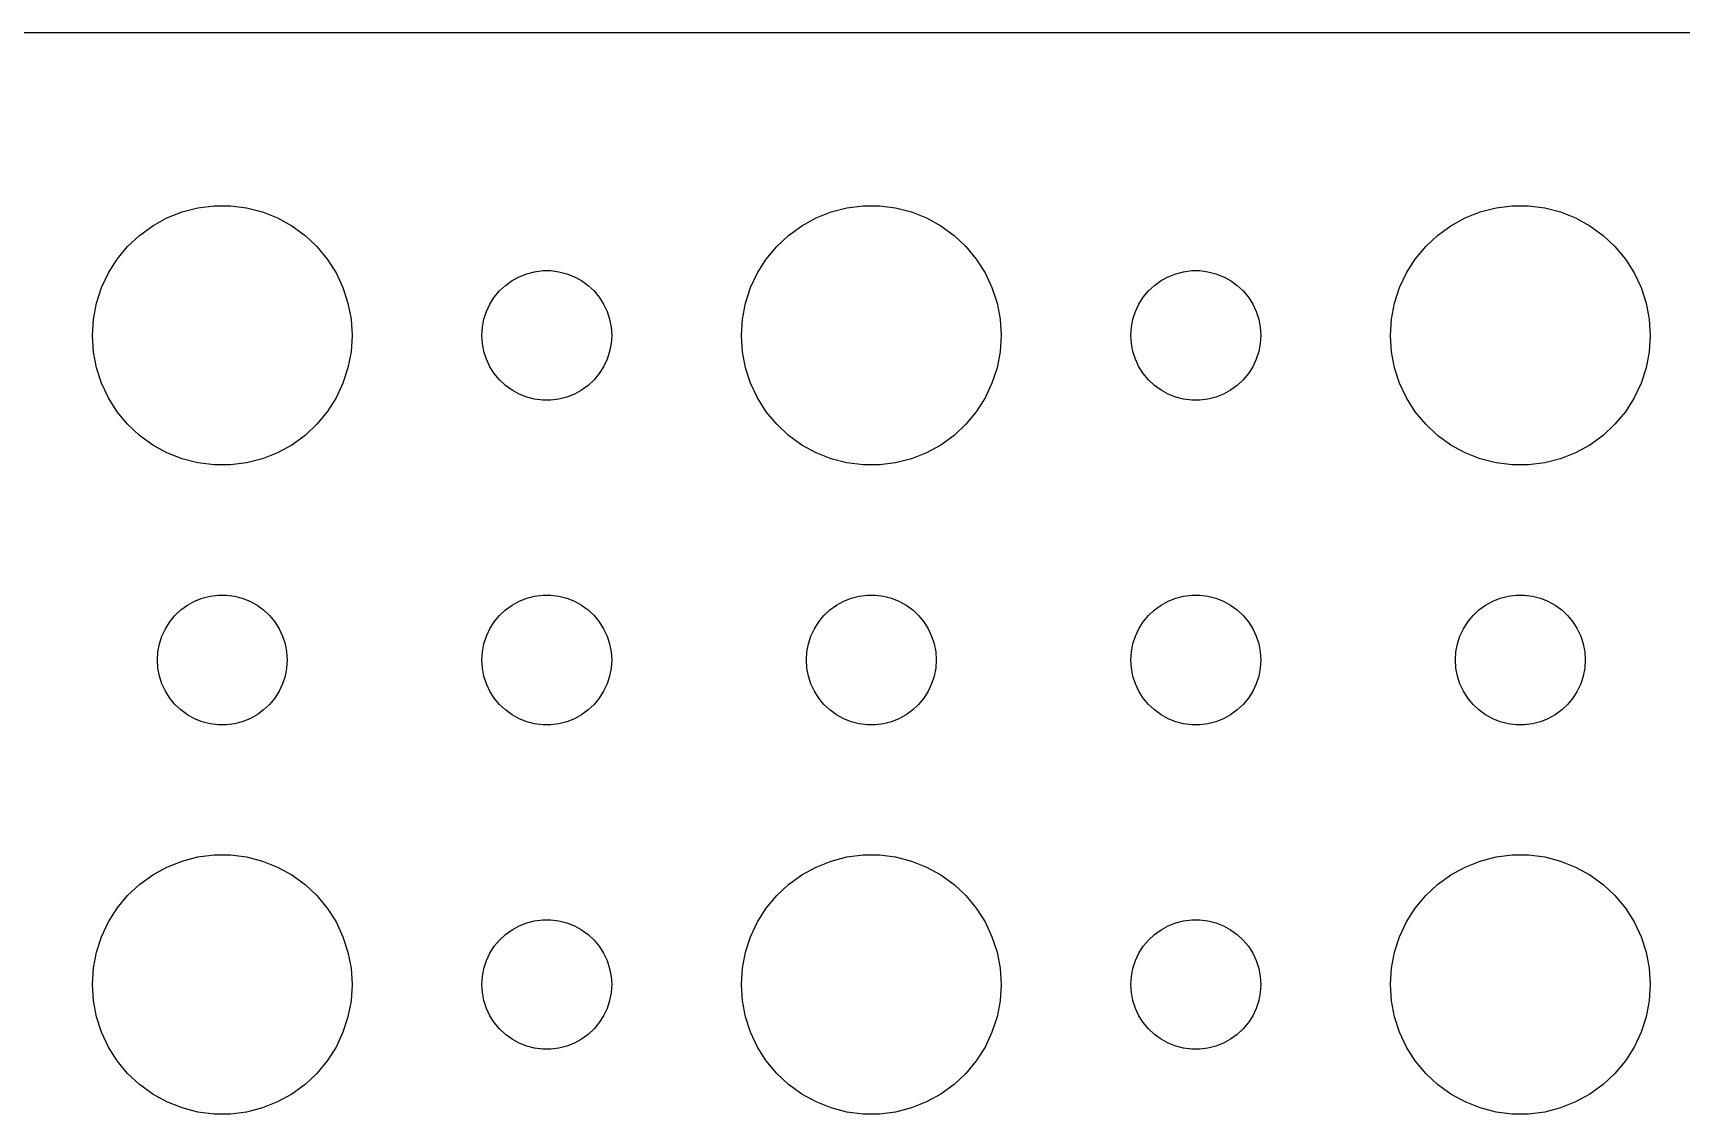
# Model space of a CAD drawing. Header units: metres. Extents: x -134 to 134, y 176 to 394.
# Drawn here: x 63.12 to 101.21, y 369.01 to 393.99 of the extents above; entities that cross this region are included whole.
import ezdxf

# ---------------------------------------------------------------- set-up
doc = ezdxf.new("R2010")
doc.units = ezdxf.units.M

msp = doc.modelspace()

# ---------------------------------------------------------------- linework, layer by layer
for p, q in [((129.814, 393.99), (-129.814, 393.99)), ((65.8925, 389.533), (66.2227, 389.714)), ((66.2227, 389.714), (66.573, 389.853)), ((66.573, 389.853), (66.9379, 389.947)), ((66.9379, 389.947), (67.3116, 389.994)), ((67.3116, 389.994), (67.6884, 389.994)), ((67.6884, 389.994), (68.0621, 389.947)), ((68.0621, 389.947), (68.427, 389.853)), ((68.427, 389.853), (68.7773, 389.714)), ((68.7773, 389.714), (69.1075, 389.533)), ((80.8925, 389.533), (81.2227, 389.714)), ((81.2227, 389.714), (81.573, 389.853)), ((81.573, 389.853), (81.9379, 389.947)), ((81.9379, 389.947), (82.3116, 389.994)), ((82.3116, 389.994), (82.6884, 389.994)), ((82.6884, 389.994), (83.0621, 389.947)), ((83.0621, 389.947), (83.427, 389.853)), ((83.427, 389.853), (83.7773, 389.714)), ((83.7773, 389.714), (84.1075, 389.533)), ((95.8925, 389.533), (96.2227, 389.714)), ((96.2227, 389.714), (96.573, 389.853)), ((96.573, 389.853), (96.9379, 389.947)), ((96.9379, 389.947), (97.3116, 389.994)), ((97.3116, 389.994), (97.6884, 389.994)), ((97.6884, 389.994), (98.0621, 389.947)), ((98.0621, 389.947), (98.427, 389.853)), ((98.427, 389.853), (98.7773, 389.714)), ((98.7773, 389.714), (99.1075, 389.533)), ((65.3131, 389.054), (65.5877, 389.312)), ((65.5877, 389.312), (65.8925, 389.533)), ((69.1075, 389.533), (69.4123, 389.312)), ((69.4123, 389.312), (69.6869, 389.054)), ((80.3131, 389.054), (80.5877, 389.312)), ((80.5877, 389.312), (80.8925, 389.533)), ((84.1075, 389.533), (84.4123, 389.312)), ((84.4123, 389.312), (84.6869, 389.054)), ((95.3131, 389.054), (95.5877, 389.312)), ((95.5877, 389.312), (95.8925, 389.533)), ((99.1075, 389.533), (99.4123, 389.312)), ((99.4123, 389.312), (99.6869, 389.054)), ((65.073, 388.763), (65.3131, 389.054)), ((69.6869, 389.054), (69.927, 388.763)), ((80.073, 388.763), (80.3131, 389.054)), ((84.6869, 389.054), (84.927, 388.763)), ((95.073, 388.763), (95.3131, 389.054)), ((99.6869, 389.054), (99.927, 388.763)), ((64.8711, 388.445), (65.073, 388.763)), ((69.927, 388.763), (70.1289, 388.445)), ((79.8711, 388.445), (80.073, 388.763)), ((84.927, 388.763), (85.1289, 388.445)), ((94.8711, 388.445), (95.073, 388.763)), ((99.927, 388.763), (100.129, 388.445)), ((64.7107, 388.104), (64.8711, 388.445)), ((70.1289, 388.445), (70.2893, 388.104)), ((73.9065, 388.027), (74.0439, 388.156)), ((74.0439, 388.156), (74.1963, 388.266)), ((74.1963, 388.266), (74.3613, 388.357)), ((74.3613, 388.357), (74.5365, 388.427)), ((74.5365, 388.427), (74.7189, 388.473)), ((74.7189, 388.473), (74.9058, 388.497)), ((74.9058, 388.497), (75.0942, 388.497)), ((75.0942, 388.497), (75.2811, 388.473)), ((75.2811, 388.473), (75.4635, 388.427)), ((75.4635, 388.427), (75.6387, 388.357)), ((75.6387, 388.357), (75.8037, 388.266)), ((75.8037, 388.266), (75.9561, 388.156)), ((75.9561, 388.156), (76.0934, 388.027)), ((79.7107, 388.104), (79.8711, 388.445)), ((85.1289, 388.445), (85.2893, 388.104)), ((88.9065, 388.027), (89.0439, 388.156)), ((89.0439, 388.156), (89.1963, 388.266)), ((89.1963, 388.266), (89.3613, 388.357)), ((89.3613, 388.357), (89.5365, 388.427)), ((89.5365, 388.427), (89.7189, 388.473)), ((89.7189, 388.473), (89.9058, 388.497)), ((89.9058, 388.497), (90.0942, 388.497)), ((90.0942, 388.497), (90.2811, 388.473)), ((90.2811, 388.473), (90.4635, 388.427)), ((90.4635, 388.427), (90.6387, 388.357)), ((90.6387, 388.357), (90.8037, 388.266)), ((90.8037, 388.266), (90.9561, 388.156)), ((90.9561, 388.156), (91.0934, 388.027)), ((94.7107, 388.104), (94.8711, 388.445)), ((100.129, 388.445), (100.289, 388.104)), ((64.5237, 387.376), (64.5943, 387.746)), ((64.5943, 387.746), (64.7107, 388.104)), ((70.2893, 388.104), (70.4057, 387.746)), ((70.4057, 387.746), (70.4763, 387.376)), ((73.6855, 387.723), (73.7865, 387.882)), ((73.7865, 387.882), (73.9065, 388.027)), ((76.0934, 388.027), (76.2135, 387.882)), ((76.2135, 387.882), (76.3145, 387.723)), ((79.5237, 387.376), (79.5943, 387.746)), ((79.5943, 387.746), (79.7107, 388.104)), ((85.2893, 388.104), (85.4057, 387.746)), ((85.4057, 387.746), (85.4763, 387.376)), ((88.6855, 387.723), (88.7865, 387.882)), ((88.7865, 387.882), (88.9065, 388.027)), ((91.0934, 388.027), (91.2135, 387.882)), ((91.2135, 387.882), (91.3145, 387.723)), ((94.5237, 387.376), (94.5943, 387.746)), ((94.5943, 387.746), (94.7107, 388.104)), ((100.289, 388.104), (100.406, 387.746)), ((100.406, 387.746), (100.476, 387.376)), ((64.5, 387), (64.5237, 387.376)), ((70.4763, 387.376), (70.5, 387)), ((73.5118, 387.188), (73.5471, 387.373)), ((73.5471, 387.373), (73.6053, 387.552)), ((73.6053, 387.552), (73.6855, 387.723)), ((76.3145, 387.723), (76.3947, 387.552)), ((76.3947, 387.552), (76.4529, 387.373)), ((76.4529, 387.373), (76.4882, 387.188)), ((79.5, 387), (79.5237, 387.376)), ((85.4763, 387.376), (85.5, 387)), ((88.5118, 387.188), (88.5471, 387.373)), ((88.5471, 387.373), (88.6053, 387.552)), ((88.6053, 387.552), (88.6855, 387.723)), ((91.3145, 387.723), (91.3947, 387.552)), ((91.3947, 387.552), (91.4529, 387.373)), ((91.4529, 387.373), (91.4882, 387.188)), ((94.5, 387), (94.5237, 387.376)), ((100.476, 387.376), (100.5, 387)), ((64.5237, 386.624), (64.5, 387)), ((70.5, 387), (70.4763, 386.624)), ((73.5, 387), (73.5118, 387.188)), ((73.5118, 386.812), (73.5, 387)), ((76.4882, 387.188), (76.5, 387)), ((76.5, 387), (76.4882, 386.812)), ((79.5237, 386.624), (79.5, 387)), ((85.5, 387), (85.4763, 386.624)), ((88.5, 387), (88.5118, 387.188)), ((88.5118, 386.812), (88.5, 387)), ((91.4882, 387.188), (91.5, 387)), ((91.5, 387), (91.4882, 386.812)), ((94.5237, 386.624), (94.5, 387)), ((100.5, 387), (100.476, 386.624)), ((64.5943, 386.254), (64.5237, 386.624)), ((70.4763, 386.624), (70.4057, 386.254)), ((73.5471, 386.627), (73.5118, 386.812)), ((73.6053, 386.448), (73.5471, 386.627)), ((76.4529, 386.627), (76.3947, 386.448)), ((76.4882, 386.812), (76.4529, 386.627)), ((79.5943, 386.254), (79.5237, 386.624)), ((85.4763, 386.624), (85.4057, 386.254)), ((88.5471, 386.627), (88.5118, 386.812)), ((88.6053, 386.448), (88.5471, 386.627)), ((91.4529, 386.627), (91.3947, 386.448)), ((91.4882, 386.812), (91.4529, 386.627)), ((94.5943, 386.254), (94.5237, 386.624)), ((100.476, 386.624), (100.406, 386.254)), ((64.7107, 385.896), (64.5943, 386.254)), ((70.4057, 386.254), (70.2893, 385.896)), ((73.6855, 386.277), (73.6053, 386.448)), ((73.7865, 386.118), (73.6855, 386.277)), ((76.3145, 386.277), (76.2135, 386.118)), ((76.3947, 386.448), (76.3145, 386.277)), ((79.7107, 385.896), (79.5943, 386.254)), ((85.4057, 386.254), (85.2893, 385.896)), ((88.6855, 386.277), (88.6053, 386.448)), ((88.7865, 386.118), (88.6855, 386.277)), ((91.3145, 386.277), (91.2135, 386.118)), ((91.3947, 386.448), (91.3145, 386.277)), ((94.7107, 385.896), (94.5943, 386.254)), ((100.406, 386.254), (100.289, 385.896)), ((64.8711, 385.555), (64.7107, 385.896)), ((70.2893, 385.896), (70.1289, 385.555)), ((73.9065, 385.973), (73.7865, 386.118)), ((74.0439, 385.844), (73.9065, 385.973)), ((74.1963, 385.734), (74.0439, 385.844)), ((75.9561, 385.844), (75.8037, 385.734)), ((76.0934, 385.973), (75.9561, 385.844)), ((76.2135, 386.118), (76.0934, 385.973)), ((79.8711, 385.555), (79.7107, 385.896)), ((85.2893, 385.896), (85.1289, 385.555)), ((88.9065, 385.973), (88.7865, 386.118)), ((89.0439, 385.844), (88.9065, 385.973)), ((89.1963, 385.734), (89.0439, 385.844)), ((90.9561, 385.844), (90.8037, 385.734)), ((91.0934, 385.973), (90.9561, 385.844)), ((91.2135, 386.118), (91.0934, 385.973)), ((94.8711, 385.555), (94.7107, 385.896)), ((100.289, 385.896), (100.129, 385.555)), ((65.073, 385.237), (64.8711, 385.555)), ((70.1289, 385.555), (69.927, 385.237)), ((74.3613, 385.643), (74.1963, 385.734)), ((74.5365, 385.573), (74.3613, 385.643)), ((74.7189, 385.527), (74.5365, 385.573)), ((74.9058, 385.503), (74.7189, 385.527)), ((75.0942, 385.503), (74.9058, 385.503)), ((75.2811, 385.527), (75.0942, 385.503)), ((75.4635, 385.573), (75.2811, 385.527)), ((75.6387, 385.643), (75.4635, 385.573)), ((75.8037, 385.734), (75.6387, 385.643)), ((80.073, 385.237), (79.8711, 385.555)), ((85.1289, 385.555), (84.927, 385.237)), ((89.3613, 385.643), (89.1963, 385.734)), ((89.5365, 385.573), (89.3613, 385.643)), ((89.7189, 385.527), (89.5365, 385.573)), ((89.9058, 385.503), (89.7189, 385.527)), ((90.0942, 385.503), (89.9058, 385.503)), ((90.2811, 385.527), (90.0942, 385.503)), ((90.4635, 385.573), (90.2811, 385.527)), ((90.6387, 385.643), (90.4635, 385.573)), ((90.8037, 385.734), (90.6387, 385.643)), ((95.073, 385.237), (94.8711, 385.555)), ((100.129, 385.555), (99.927, 385.237)), ((65.3131, 384.946), (65.073, 385.237)), ((69.927, 385.237), (69.6869, 384.946)), ((80.3131, 384.946), (80.073, 385.237)), ((84.927, 385.237), (84.6869, 384.946)), ((95.3131, 384.946), (95.073, 385.237)), ((99.927, 385.237), (99.6869, 384.946)), ((65.5877, 384.688), (65.3131, 384.946)), ((69.6869, 384.946), (69.4123, 384.688)), ((80.5877, 384.688), (80.3131, 384.946)), ((84.6869, 384.946), (84.4123, 384.688)), ((95.5877, 384.688), (95.3131, 384.946)), ((99.6869, 384.946), (99.4123, 384.688)), ((65.8925, 384.467), (65.5877, 384.688)), ((66.2227, 384.286), (65.8925, 384.467)), ((69.1075, 384.467), (68.7773, 384.286)), ((69.4123, 384.688), (69.1075, 384.467)), ((80.8925, 384.467), (80.5877, 384.688)), ((81.2227, 384.286), (80.8925, 384.467)), ((84.1075, 384.467), (83.7773, 384.286)), ((84.4123, 384.688), (84.1075, 384.467)), ((95.8925, 384.467), (95.5877, 384.688)), ((96.2227, 384.286), (95.8925, 384.467)), ((99.1075, 384.467), (98.7773, 384.286)), ((99.4123, 384.688), (99.1075, 384.467)), ((66.573, 384.147), (66.2227, 384.286)), ((66.9379, 384.053), (66.573, 384.147)), ((67.3116, 384.006), (66.9379, 384.053)), ((67.6884, 384.006), (67.3116, 384.006)), ((68.0621, 384.053), (67.6884, 384.006)), ((68.427, 384.147), (68.0621, 384.053)), ((68.7773, 384.286), (68.427, 384.147)), ((81.573, 384.147), (81.2227, 384.286)), ((81.9379, 384.053), (81.573, 384.147)), ((82.3116, 384.006), (81.9379, 384.053)), ((82.6884, 384.006), (82.3116, 384.006)), ((83.0621, 384.053), (82.6884, 384.006)), ((83.427, 384.147), (83.0621, 384.053)), ((83.7773, 384.286), (83.427, 384.147)), ((96.573, 384.147), (96.2227, 384.286)), ((96.9379, 384.053), (96.573, 384.147)), ((97.3116, 384.006), (96.9379, 384.053)), ((97.6884, 384.006), (97.3116, 384.006)), ((98.0621, 384.053), (97.6884, 384.006)), ((98.427, 384.147), (98.0621, 384.053)), ((98.7773, 384.286), (98.427, 384.147)), ((66.8613, 380.857), (67.0365, 380.927)), ((67.0365, 380.927), (67.2189, 380.973)), ((67.2189, 380.973), (67.4058, 380.997)), ((67.4058, 380.997), (67.5942, 380.997)), ((67.5942, 380.997), (67.7811, 380.973)), ((67.7811, 380.973), (67.9635, 380.927)), ((67.9635, 380.927), (68.1387, 380.857)), ((74.3613, 380.857), (74.5365, 380.927)), ((74.5365, 380.927), (74.7189, 380.973)), ((74.7189, 380.973), (74.9058, 380.997)), ((74.9058, 380.997), (75.0942, 380.997)), ((75.0942, 380.997), (75.2811, 380.973)), ((75.2811, 380.973), (75.4635, 380.927)), ((75.4635, 380.927), (75.6387, 380.857)), ((81.8613, 380.857), (82.0365, 380.927)), ((82.0365, 380.927), (82.2189, 380.973)), ((82.2189, 380.973), (82.4058, 380.997)), ((82.4058, 380.997), (82.5942, 380.997)), ((82.5942, 380.997), (82.7811, 380.973)), ((82.7811, 380.973), (82.9635, 380.927)), ((82.9635, 380.927), (83.1387, 380.857)), ((89.3613, 380.857), (89.5365, 380.927)), ((89.5365, 380.927), (89.7189, 380.973)), ((89.7189, 380.973), (89.9058, 380.997)), ((89.9058, 380.997), (90.0942, 380.997)), ((90.0942, 380.997), (90.2811, 380.973)), ((90.2811, 380.973), (90.4635, 380.927)), ((90.4635, 380.927), (90.6387, 380.857)), ((96.8613, 380.857), (97.0365, 380.927)), ((97.0365, 380.927), (97.2189, 380.973)), ((97.2189, 380.973), (97.4058, 380.997)), ((97.4058, 380.997), (97.5942, 380.997)), ((97.5942, 380.997), (97.7811, 380.973)), ((97.7811, 380.973), (97.9635, 380.927)), ((97.9635, 380.927), (98.1387, 380.857)), ((66.2865, 380.382), (66.4065, 380.527)), ((66.4065, 380.527), (66.5439, 380.656)), ((66.5439, 380.656), (66.6963, 380.766)), ((66.6963, 380.766), (66.8613, 380.857)), ((68.1387, 380.857), (68.3037, 380.766)), ((68.3037, 380.766), (68.4561, 380.656)), ((68.4561, 380.656), (68.5934, 380.527)), ((68.5934, 380.527), (68.7135, 380.382)), ((73.7865, 380.382), (73.9065, 380.527)), ((73.9065, 380.527), (74.0439, 380.656)), ((74.0439, 380.656), (74.1963, 380.766)), ((74.1963, 380.766), (74.3613, 380.857)), ((75.6387, 380.857), (75.8037, 380.766)), ((75.8037, 380.766), (75.9561, 380.656)), ((75.9561, 380.656), (76.0934, 380.527)), ((76.0934, 380.527), (76.2135, 380.382)), ((81.2865, 380.382), (81.4065, 380.527)), ((81.4065, 380.527), (81.5439, 380.656)), ((81.5439, 380.656), (81.6963, 380.766)), ((81.6963, 380.766), (81.8613, 380.857)), ((83.1387, 380.857), (83.3037, 380.766)), ((83.3037, 380.766), (83.4561, 380.656)), ((83.4561, 380.656), (83.5934, 380.527)), ((83.5934, 380.527), (83.7135, 380.382)), ((88.7865, 380.382), (88.9065, 380.527)), ((88.9065, 380.527), (89.0439, 380.656)), ((89.0439, 380.656), (89.1963, 380.766)), ((89.1963, 380.766), (89.3613, 380.857)), ((90.6387, 380.857), (90.8037, 380.766)), ((90.8037, 380.766), (90.9561, 380.656)), ((90.9561, 380.656), (91.0934, 380.527)), ((91.0934, 380.527), (91.2135, 380.382)), ((96.2865, 380.382), (96.4065, 380.527)), ((96.4065, 380.527), (96.5439, 380.656)), ((96.5439, 380.656), (96.6963, 380.766)), ((96.6963, 380.766), (96.8613, 380.857)), ((98.1387, 380.857), (98.3037, 380.766)), ((98.3037, 380.766), (98.4561, 380.656)), ((98.4561, 380.656), (98.5934, 380.527)), ((98.5934, 380.527), (98.7135, 380.382)), ((66.1053, 380.052), (66.1855, 380.223)), ((66.1855, 380.223), (66.2865, 380.382)), ((68.7135, 380.382), (68.8145, 380.223)), ((68.8145, 380.223), (68.8947, 380.052)), ((73.6053, 380.052), (73.6855, 380.223)), ((73.6855, 380.223), (73.7865, 380.382)), ((76.2135, 380.382), (76.3145, 380.223)), ((76.3145, 380.223), (76.3947, 380.052)), ((81.1053, 380.052), (81.1855, 380.223)), ((81.1855, 380.223), (81.2865, 380.382)), ((83.7135, 380.382), (83.8145, 380.223)), ((83.8145, 380.223), (83.8947, 380.052)), ((88.6053, 380.052), (88.6855, 380.223)), ((88.6855, 380.223), (88.7865, 380.382)), ((91.2135, 380.382), (91.3145, 380.223)), ((91.3145, 380.223), (91.3947, 380.052)), ((96.1053, 380.052), (96.1855, 380.223)), ((96.1855, 380.223), (96.2865, 380.382)), ((98.7135, 380.382), (98.8145, 380.223)), ((98.8145, 380.223), (98.8947, 380.052)), ((66.0118, 379.688), (66.0471, 379.873)), ((66.0471, 379.873), (66.1053, 380.052)), ((68.8947, 380.052), (68.9529, 379.873)), ((68.9529, 379.873), (68.9882, 379.688)), ((73.5118, 379.688), (73.5471, 379.873)), ((73.5471, 379.873), (73.6053, 380.052)), ((76.3947, 380.052), (76.4529, 379.873)), ((76.4529, 379.873), (76.4882, 379.688)), ((81.0118, 379.688), (81.0471, 379.873)), ((81.0471, 379.873), (81.1053, 380.052)), ((83.8947, 380.052), (83.9529, 379.873)), ((83.9529, 379.873), (83.9882, 379.688)), ((88.5118, 379.688), (88.5471, 379.873)), ((88.5471, 379.873), (88.6053, 380.052)), ((91.3947, 380.052), (91.4529, 379.873)), ((91.4529, 379.873), (91.4882, 379.688)), ((96.0118, 379.688), (96.0471, 379.873)), ((96.0471, 379.873), (96.1053, 380.052)), ((98.8947, 380.052), (98.9529, 379.873)), ((98.9529, 379.873), (98.9882, 379.688)), ((66, 379.5), (66.0118, 379.688)), ((66.0118, 379.312), (66, 379.5)), ((68.9882, 379.688), (69, 379.5)), ((69, 379.5), (68.9882, 379.312)), ((73.5, 379.5), (73.5118, 379.688)), ((73.5118, 379.312), (73.5, 379.5)), ((76.4882, 379.688), (76.5, 379.5)), ((76.5, 379.5), (76.4882, 379.312)), ((81, 379.5), (81.0118, 379.688)), ((81.0118, 379.312), (81, 379.5)), ((83.9882, 379.688), (84, 379.5)), ((84, 379.5), (83.9882, 379.312)), ((88.5, 379.5), (88.5118, 379.688)), ((88.5118, 379.312), (88.5, 379.5)), ((91.4882, 379.688), (91.5, 379.5)), ((91.5, 379.5), (91.4882, 379.312)), ((96, 379.5), (96.0118, 379.688)), ((96.0118, 379.312), (96, 379.5)), ((98.9882, 379.688), (99, 379.5)), ((99, 379.5), (98.9882, 379.312)), ((66.0471, 379.127), (66.0118, 379.312)), ((66.1053, 378.948), (66.0471, 379.127)), ((68.9529, 379.127), (68.8947, 378.948)), ((68.9882, 379.312), (68.9529, 379.127)), ((73.5471, 379.127), (73.5118, 379.312)), ((73.6053, 378.948), (73.5471, 379.127)), ((76.4529, 379.127), (76.3947, 378.948)), ((76.4882, 379.312), (76.4529, 379.127)), ((81.0471, 379.127), (81.0118, 379.312)), ((81.1053, 378.948), (81.0471, 379.127)), ((83.9529, 379.127), (83.8947, 378.948)), ((83.9882, 379.312), (83.9529, 379.127)), ((88.5471, 379.127), (88.5118, 379.312)), ((88.6053, 378.948), (88.5471, 379.127)), ((91.4529, 379.127), (91.3947, 378.948)), ((91.4882, 379.312), (91.4529, 379.127)), ((96.0471, 379.127), (96.0118, 379.312)), ((96.1053, 378.948), (96.0471, 379.127)), ((98.9529, 379.127), (98.8947, 378.948)), ((98.9882, 379.312), (98.9529, 379.127)), ((66.1855, 378.777), (66.1053, 378.948)), ((66.2865, 378.618), (66.1855, 378.777)), ((66.4065, 378.473), (66.2865, 378.618)), ((68.7135, 378.618), (68.5934, 378.473)), ((68.8145, 378.777), (68.7135, 378.618)), ((68.8947, 378.948), (68.8145, 378.777)), ((73.6855, 378.777), (73.6053, 378.948)), ((73.7865, 378.618), (73.6855, 378.777)), ((73.9065, 378.473), (73.7865, 378.618)), ((76.2135, 378.618), (76.0934, 378.473)), ((76.3145, 378.777), (76.2135, 378.618)), ((76.3947, 378.948), (76.3145, 378.777)), ((81.1855, 378.777), (81.1053, 378.948)), ((81.2865, 378.618), (81.1855, 378.777)), ((81.4065, 378.473), (81.2865, 378.618)), ((83.7135, 378.618), (83.5934, 378.473)), ((83.8145, 378.777), (83.7135, 378.618)), ((83.8947, 378.948), (83.8145, 378.777)), ((88.6855, 378.777), (88.6053, 378.948)), ((88.7865, 378.618), (88.6855, 378.777)), ((88.9065, 378.473), (88.7865, 378.618)), ((91.2135, 378.618), (91.0934, 378.473)), ((91.3145, 378.777), (91.2135, 378.618)), ((91.3947, 378.948), (91.3145, 378.777)), ((96.1855, 378.777), (96.1053, 378.948)), ((96.2865, 378.618), (96.1855, 378.777)), ((96.4065, 378.473), (96.2865, 378.618)), ((98.7135, 378.618), (98.5934, 378.473)), ((98.8145, 378.777), (98.7135, 378.618)), ((98.8947, 378.948), (98.8145, 378.777)), ((66.5439, 378.344), (66.4065, 378.473)), ((66.6963, 378.234), (66.5439, 378.344)), ((66.8613, 378.143), (66.6963, 378.234)), ((68.3037, 378.234), (68.1387, 378.143)), ((68.4561, 378.344), (68.3037, 378.234)), ((68.5934, 378.473), (68.4561, 378.344)), ((74.0439, 378.344), (73.9065, 378.473)), ((74.1963, 378.234), (74.0439, 378.344)), ((74.3613, 378.143), (74.1963, 378.234)), ((75.8037, 378.234), (75.6387, 378.143)), ((75.9561, 378.344), (75.8037, 378.234)), ((76.0934, 378.473), (75.9561, 378.344)), ((81.5439, 378.344), (81.4065, 378.473)), ((81.6963, 378.234), (81.5439, 378.344)), ((81.8613, 378.143), (81.6963, 378.234)), ((83.3037, 378.234), (83.1387, 378.143)), ((83.4561, 378.344), (83.3037, 378.234)), ((83.5934, 378.473), (83.4561, 378.344)), ((89.0439, 378.344), (88.9065, 378.473)), ((89.1963, 378.234), (89.0439, 378.344)), ((89.3613, 378.143), (89.1963, 378.234)), ((90.8037, 378.234), (90.6387, 378.143)), ((90.9561, 378.344), (90.8037, 378.234)), ((91.0934, 378.473), (90.9561, 378.344)), ((96.5439, 378.344), (96.4065, 378.473)), ((96.6963, 378.234), (96.5439, 378.344)), ((96.8613, 378.143), (96.6963, 378.234)), ((98.3037, 378.234), (98.1387, 378.143)), ((98.4561, 378.344), (98.3037, 378.234)), ((98.5934, 378.473), (98.4561, 378.344)), ((67.0365, 378.073), (66.8613, 378.143)), ((67.2189, 378.027), (67.0365, 378.073)), ((67.4058, 378.003), (67.2189, 378.027)), ((67.5942, 378.003), (67.4058, 378.003)), ((67.7811, 378.027), (67.5942, 378.003)), ((67.9635, 378.073), (67.7811, 378.027)), ((68.1387, 378.143), (67.9635, 378.073)), ((74.5365, 378.073), (74.3613, 378.143)), ((74.7189, 378.027), (74.5365, 378.073)), ((74.9058, 378.003), (74.7189, 378.027)), ((75.0942, 378.003), (74.9058, 378.003)), ((75.2811, 378.027), (75.0942, 378.003)), ((75.4635, 378.073), (75.2811, 378.027)), ((75.6387, 378.143), (75.4635, 378.073)), ((82.0365, 378.073), (81.8613, 378.143)), ((82.2189, 378.027), (82.0365, 378.073)), ((82.4058, 378.003), (82.2189, 378.027)), ((82.5942, 378.003), (82.4058, 378.003)), ((82.7811, 378.027), (82.5942, 378.003)), ((82.9635, 378.073), (82.7811, 378.027)), ((83.1387, 378.143), (82.9635, 378.073)), ((89.5365, 378.073), (89.3613, 378.143)), ((89.7189, 378.027), (89.5365, 378.073)), ((89.9058, 378.003), (89.7189, 378.027)), ((90.0942, 378.003), (89.9058, 378.003)), ((90.2811, 378.027), (90.0942, 378.003)), ((90.4635, 378.073), (90.2811, 378.027)), ((90.6387, 378.143), (90.4635, 378.073)), ((97.0365, 378.073), (96.8613, 378.143)), ((97.2189, 378.027), (97.0365, 378.073)), ((97.4058, 378.003), (97.2189, 378.027)), ((97.5942, 378.003), (97.4058, 378.003)), ((97.7811, 378.027), (97.5942, 378.003)), ((97.9635, 378.073), (97.7811, 378.027)), ((98.1387, 378.143), (97.9635, 378.073)), ((66.2227, 374.714), (66.573, 374.853)), ((66.573, 374.853), (66.9379, 374.947)), ((66.9379, 374.947), (67.3116, 374.994)), ((67.3116, 374.994), (67.6884, 374.994)), ((67.6884, 374.994), (68.0621, 374.947)), ((68.0621, 374.947), (68.427, 374.853)), ((68.427, 374.853), (68.7773, 374.714)), ((81.2227, 374.714), (81.573, 374.853)), ((81.573, 374.853), (81.9379, 374.947)), ((81.9379, 374.947), (82.3116, 374.994)), ((82.3116, 374.994), (82.6884, 374.994)), ((82.6884, 374.994), (83.0621, 374.947)), ((83.0621, 374.947), (83.427, 374.853)), ((83.427, 374.853), (83.7773, 374.714)), ((96.2227, 374.714), (96.573, 374.853)), ((96.573, 374.853), (96.9379, 374.947)), ((96.9379, 374.947), (97.3116, 374.994)), ((97.3116, 374.994), (97.6884, 374.994)), ((97.6884, 374.994), (98.0621, 374.947)), ((98.0621, 374.947), (98.427, 374.853)), ((98.427, 374.853), (98.7773, 374.714)), ((65.5877, 374.312), (65.8925, 374.533)), ((65.8925, 374.533), (66.2227, 374.714)), ((68.7773, 374.714), (69.1075, 374.533)), ((69.1075, 374.533), (69.4123, 374.312)), ((80.5877, 374.312), (80.8925, 374.533)), ((80.8925, 374.533), (81.2227, 374.714)), ((83.7773, 374.714), (84.1075, 374.533)), ((84.1075, 374.533), (84.4123, 374.312)), ((95.5877, 374.312), (95.8925, 374.533)), ((95.8925, 374.533), (96.2227, 374.714)), ((98.7773, 374.714), (99.1075, 374.533)), ((99.1075, 374.533), (99.4123, 374.312)), ((65.073, 373.763), (65.3131, 374.054)), ((65.3131, 374.054), (65.5877, 374.312)), ((69.4123, 374.312), (69.6869, 374.054)), ((69.6869, 374.054), (69.927, 373.763)), ((80.073, 373.763), (80.3131, 374.054)), ((80.3131, 374.054), (80.5877, 374.312)), ((84.4123, 374.312), (84.6869, 374.054)), ((84.6869, 374.054), (84.927, 373.763)), ((95.073, 373.763), (95.3131, 374.054)), ((95.3131, 374.054), (95.5877, 374.312)), ((99.4123, 374.312), (99.6869, 374.054)), ((99.6869, 374.054), (99.927, 373.763)), ((64.8711, 373.445), (65.073, 373.763)), ((69.927, 373.763), (70.1289, 373.445)), ((79.8711, 373.445), (80.073, 373.763)), ((84.927, 373.763), (85.1289, 373.445)), ((94.8711, 373.445), (95.073, 373.763)), ((99.927, 373.763), (100.129, 373.445)), ((64.7107, 373.104), (64.8711, 373.445)), ((70.1289, 373.445), (70.2893, 373.104)), ((74.1963, 373.266), (74.3613, 373.357)), ((74.3613, 373.357), (74.5365, 373.427)), ((74.5365, 373.427), (74.7189, 373.473)), ((74.7189, 373.473), (74.9058, 373.497)), ((74.9058, 373.497), (75.0942, 373.497)), ((75.0942, 373.497), (75.2811, 373.473)), ((75.2811, 373.473), (75.4635, 373.427)), ((75.4635, 373.427), (75.6387, 373.357)), ((75.6387, 373.357), (75.8037, 373.266)), ((79.7107, 373.104), (79.8711, 373.445)), ((85.1289, 373.445), (85.2893, 373.104)), ((89.1963, 373.266), (89.3613, 373.357)), ((89.3613, 373.357), (89.5365, 373.427)), ((89.5365, 373.427), (89.7189, 373.473)), ((89.7189, 373.473), (89.9058, 373.497)), ((89.9058, 373.497), (90.0942, 373.497)), ((90.0942, 373.497), (90.2811, 373.473)), ((90.2811, 373.473), (90.4635, 373.427)), ((90.4635, 373.427), (90.6387, 373.357)), ((90.6387, 373.357), (90.8037, 373.266)), ((94.7107, 373.104), (94.8711, 373.445)), ((100.129, 373.445), (100.289, 373.104)), ((64.5943, 372.746), (64.7107, 373.104)), ((70.2893, 373.104), (70.4057, 372.746)), ((73.7865, 372.882), (73.9065, 373.027)), ((73.9065, 373.027), (74.0439, 373.156)), ((74.0439, 373.156), (74.1963, 373.266)), ((75.8037, 373.266), (75.9561, 373.156)), ((75.9561, 373.156), (76.0934, 373.027)), ((76.0934, 373.027), (76.2135, 372.882)), ((79.5943, 372.746), (79.7107, 373.104)), ((85.2893, 373.104), (85.4057, 372.746)), ((88.7865, 372.882), (88.9065, 373.027)), ((88.9065, 373.027), (89.0439, 373.156)), ((89.0439, 373.156), (89.1963, 373.266)), ((90.8037, 373.266), (90.9561, 373.156)), ((90.9561, 373.156), (91.0934, 373.027)), ((91.0934, 373.027), (91.2135, 372.882)), ((94.5943, 372.746), (94.7107, 373.104)), ((100.289, 373.104), (100.406, 372.746)), ((64.5237, 372.376), (64.5943, 372.746)), ((70.4057, 372.746), (70.4763, 372.376)), ((73.5471, 372.373), (73.6053, 372.552)), ((73.6053, 372.552), (73.6855, 372.723)), ((73.6855, 372.723), (73.7865, 372.882)), ((76.2135, 372.882), (76.3145, 372.723)), ((76.3145, 372.723), (76.3947, 372.552)), ((76.3947, 372.552), (76.4529, 372.373)), ((79.5237, 372.376), (79.5943, 372.746)), ((85.4057, 372.746), (85.4763, 372.376)), ((88.5471, 372.373), (88.6053, 372.552)), ((88.6053, 372.552), (88.6855, 372.723)), ((88.6855, 372.723), (88.7865, 372.882)), ((91.2135, 372.882), (91.3145, 372.723)), ((91.3145, 372.723), (91.3947, 372.552)), ((91.3947, 372.552), (91.4529, 372.373)), ((94.5237, 372.376), (94.5943, 372.746)), ((100.406, 372.746), (100.476, 372.376)), ((64.5, 372), (64.5237, 372.376)), ((70.4763, 372.376), (70.5, 372)), ((73.5, 372), (73.5118, 372.188)), ((73.5118, 372.188), (73.5471, 372.373)), ((76.4529, 372.373), (76.4882, 372.188)), ((76.4882, 372.188), (76.5, 372)), ((79.5, 372), (79.5237, 372.376)), ((85.4763, 372.376), (85.5, 372)), ((88.5, 372), (88.5118, 372.188)), ((88.5118, 372.188), (88.5471, 372.373)), ((91.4529, 372.373), (91.4882, 372.188)), ((91.4882, 372.188), (91.5, 372)), ((94.5, 372), (94.5237, 372.376)), ((100.476, 372.376), (100.5, 372)), ((64.5237, 371.624), (64.5, 372)), ((70.5, 372), (70.4763, 371.624)), ((73.5118, 371.812), (73.5, 372)), ((73.5471, 371.627), (73.5118, 371.812)), ((76.4882, 371.812), (76.4529, 371.627)), ((76.5, 372), (76.4882, 371.812)), ((79.5237, 371.624), (79.5, 372)), ((85.5, 372), (85.4763, 371.624)), ((88.5118, 371.812), (88.5, 372)), ((88.5471, 371.627), (88.5118, 371.812)), ((91.4882, 371.812), (91.4529, 371.627)), ((91.5, 372), (91.4882, 371.812)), ((94.5237, 371.624), (94.5, 372)), ((100.5, 372), (100.476, 371.624)), ((64.5943, 371.254), (64.5237, 371.624)), ((70.4763, 371.624), (70.4057, 371.254)), ((73.6053, 371.448), (73.5471, 371.627)), ((73.6855, 371.277), (73.6053, 371.448)), ((76.3947, 371.448), (76.3145, 371.277)), ((76.4529, 371.627), (76.3947, 371.448)), ((79.5943, 371.254), (79.5237, 371.624)), ((85.4763, 371.624), (85.4057, 371.254)), ((88.6053, 371.448), (88.5471, 371.627)), ((88.6855, 371.277), (88.6053, 371.448)), ((91.3947, 371.448), (91.3145, 371.277)), ((91.4529, 371.627), (91.3947, 371.448)), ((94.5943, 371.254), (94.5237, 371.624)), ((100.476, 371.624), (100.406, 371.254)), ((64.7107, 370.896), (64.5943, 371.254)), ((70.4057, 371.254), (70.2893, 370.896)), ((73.7865, 371.118), (73.6855, 371.277)), ((73.9065, 370.973), (73.7865, 371.118)), ((76.2135, 371.118), (76.0934, 370.973)), ((76.3145, 371.277), (76.2135, 371.118)), ((79.7107, 370.896), (79.5943, 371.254)), ((85.4057, 371.254), (85.2893, 370.896)), ((88.7865, 371.118), (88.6855, 371.277)), ((88.9065, 370.973), (88.7865, 371.118)), ((91.2135, 371.118), (91.0934, 370.973)), ((91.3145, 371.277), (91.2135, 371.118)), ((94.7107, 370.896), (94.5943, 371.254)), ((100.406, 371.254), (100.289, 370.896)), ((64.8711, 370.555), (64.7107, 370.896)), ((70.2893, 370.896), (70.1289, 370.555)), ((74.0439, 370.844), (73.9065, 370.973)), ((74.1963, 370.734), (74.0439, 370.844)), ((74.3613, 370.643), (74.1963, 370.734)), ((74.5365, 370.573), (74.3613, 370.643)), ((75.6387, 370.643), (75.4635, 370.573)), ((75.8037, 370.734), (75.6387, 370.643)), ((75.9561, 370.844), (75.8037, 370.734)), ((76.0934, 370.973), (75.9561, 370.844)), ((79.8711, 370.555), (79.7107, 370.896)), ((85.2893, 370.896), (85.1289, 370.555)), ((89.0439, 370.844), (88.9065, 370.973)), ((89.1963, 370.734), (89.0439, 370.844)), ((89.3613, 370.643), (89.1963, 370.734)), ((89.5365, 370.573), (89.3613, 370.643)), ((90.6387, 370.643), (90.4635, 370.573)), ((90.8037, 370.734), (90.6387, 370.643)), ((90.9561, 370.844), (90.8037, 370.734)), ((91.0934, 370.973), (90.9561, 370.844)), ((94.8711, 370.555), (94.7107, 370.896)), ((100.289, 370.896), (100.129, 370.555)), ((65.073, 370.237), (64.8711, 370.555)), ((65.3131, 369.946), (65.073, 370.237)), ((69.927, 370.237), (69.6869, 369.946)), ((70.1289, 370.555), (69.927, 370.237)), ((74.7189, 370.527), (74.5365, 370.573)), ((74.9058, 370.503), (74.7189, 370.527)), ((75.0942, 370.503), (74.9058, 370.503)), ((75.2811, 370.527), (75.0942, 370.503)), ((75.4635, 370.573), (75.2811, 370.527)), ((80.073, 370.237), (79.8711, 370.555)), ((80.3131, 369.946), (80.073, 370.237)), ((84.927, 370.237), (84.6869, 369.946)), ((85.1289, 370.555), (84.927, 370.237)), ((89.7189, 370.527), (89.5365, 370.573)), ((89.9058, 370.503), (89.7189, 370.527)), ((90.0942, 370.503), (89.9058, 370.503)), ((90.2811, 370.527), (90.0942, 370.503)), ((90.4635, 370.573), (90.2811, 370.527)), ((95.073, 370.237), (94.8711, 370.555)), ((95.3131, 369.946), (95.073, 370.237)), ((99.927, 370.237), (99.6869, 369.946)), ((100.129, 370.555), (99.927, 370.237)), ((65.5877, 369.688), (65.3131, 369.946)), ((69.6869, 369.946), (69.4123, 369.688)), ((80.5877, 369.688), (80.3131, 369.946)), ((84.6869, 369.946), (84.4123, 369.688)), ((95.5877, 369.688), (95.3131, 369.946)), ((99.6869, 369.946), (99.4123, 369.688)), ((65.8925, 369.467), (65.5877, 369.688)), ((66.2227, 369.286), (65.8925, 369.467)), ((69.1075, 369.467), (68.7773, 369.286)), ((69.4123, 369.688), (69.1075, 369.467)), ((80.8925, 369.467), (80.5877, 369.688)), ((81.2227, 369.286), (80.8925, 369.467)), ((84.1075, 369.467), (83.7773, 369.286)), ((84.4123, 369.688), (84.1075, 369.467)), ((95.8925, 369.467), (95.5877, 369.688)), ((96.2227, 369.286), (95.8925, 369.467)), ((99.1075, 369.467), (98.7773, 369.286)), ((99.4123, 369.688), (99.1075, 369.467)), ((66.573, 369.147), (66.2227, 369.286)), ((66.9379, 369.053), (66.573, 369.147)), ((68.427, 369.147), (68.0621, 369.053)), ((68.7773, 369.286), (68.427, 369.147)), ((81.573, 369.147), (81.2227, 369.286)), ((81.9379, 369.053), (81.573, 369.147)), ((83.427, 369.147), (83.0621, 369.053)), ((83.7773, 369.286), (83.427, 369.147)), ((96.573, 369.147), (96.2227, 369.286)), ((96.9379, 369.053), (96.573, 369.147)), ((98.427, 369.147), (98.0621, 369.053)), ((98.7773, 369.286), (98.427, 369.147)), ((67.3116, 369.006), (66.9379, 369.053)), ((67.6884, 369.006), (67.3116, 369.006)), ((68.0621, 369.053), (67.6884, 369.006)), ((82.3116, 369.006), (81.9379, 369.053)), ((82.6884, 369.006), (82.3116, 369.006)), ((83.0621, 369.053), (82.6884, 369.006)), ((97.3116, 369.006), (96.9379, 369.053)), ((97.6884, 369.006), (97.3116, 369.006)), ((98.0621, 369.053), (97.6884, 369.006))]:
    msp.add_line(p, q)

doc.saveas('drawing.dxf')
